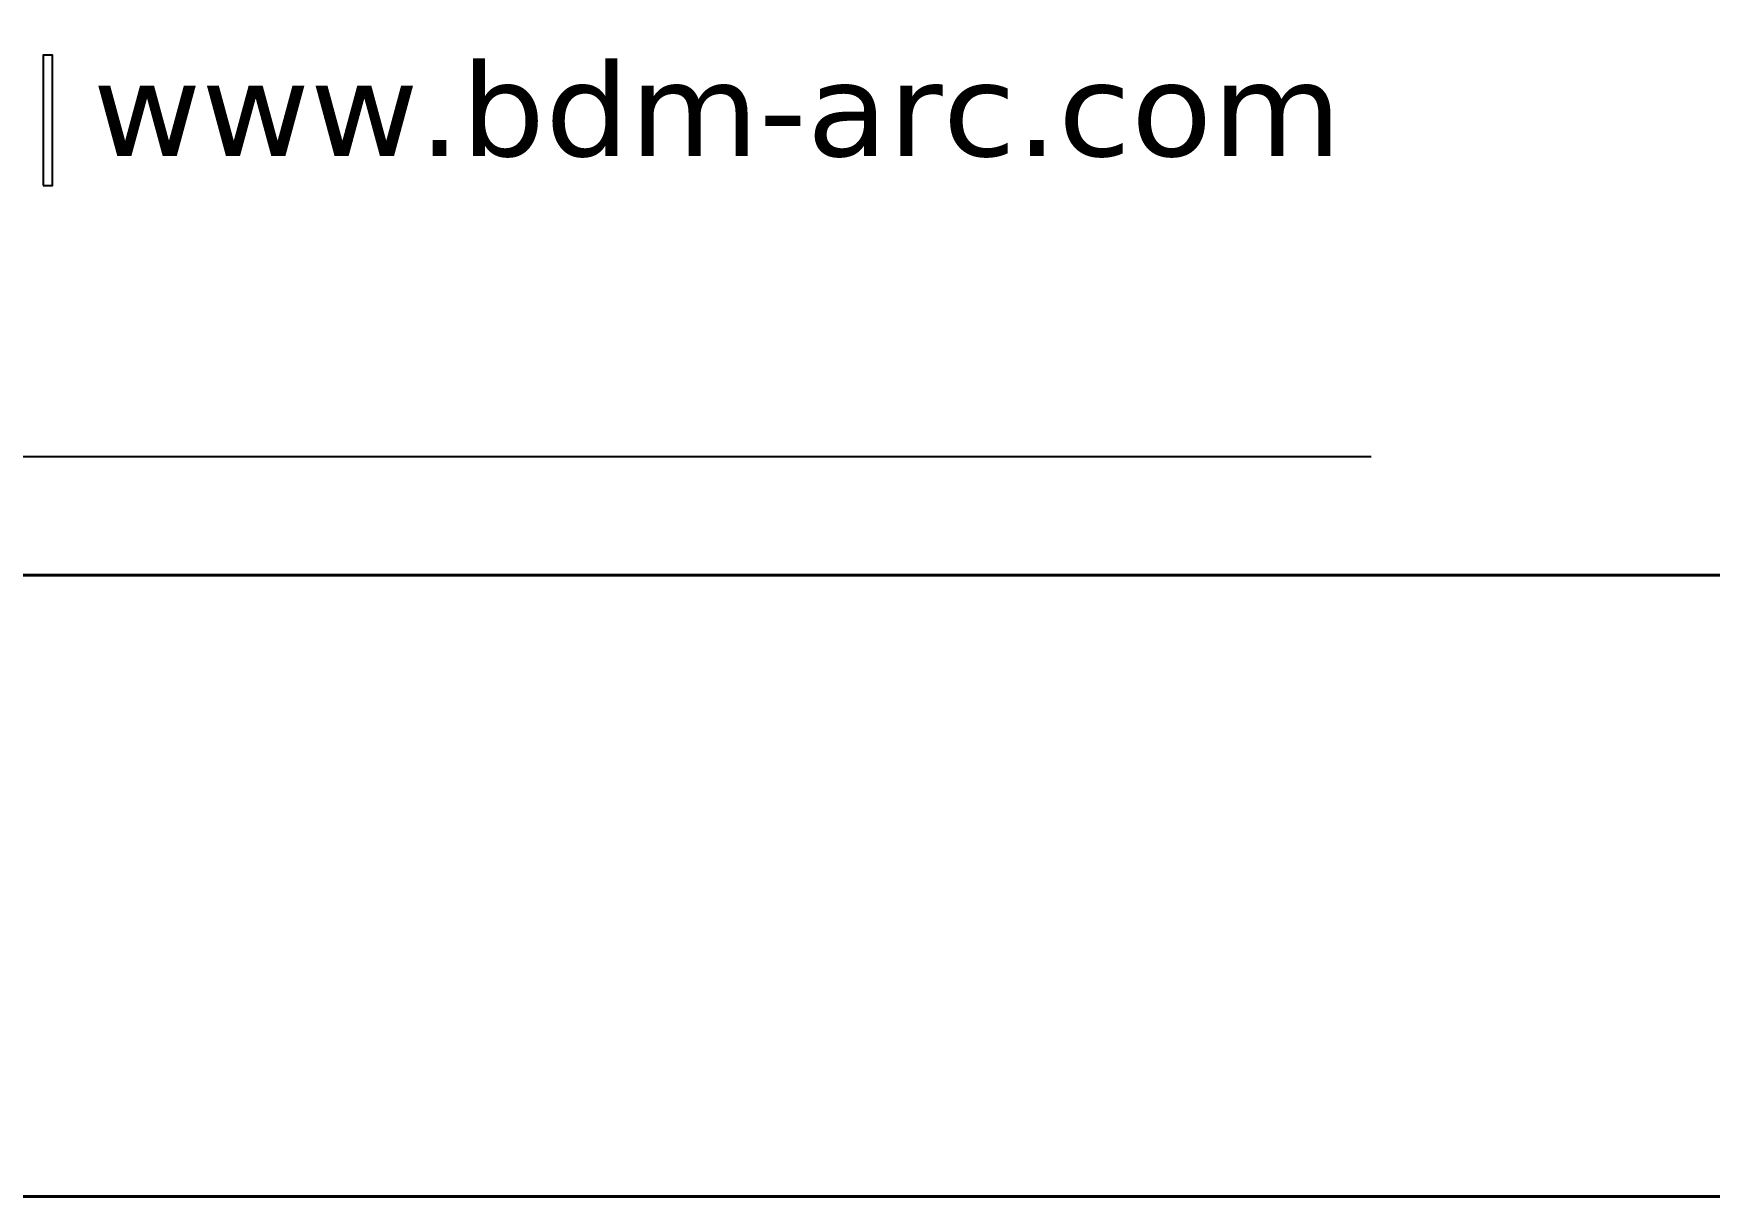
# Model space of a CAD drawing. Header units: inches. Extents: x 4017 to 5703, y -944 to 2840.
# Drawn here: x 5533.8 to 5616.5, y -944.5 to -887.1 of the extents above; entities that cross this region are included whole.
import ezdxf

# ---------------------------------------------------------------- set-up
doc = ezdxf.new("R2010")
doc.units = ezdxf.units.IN
doc.header["$MEASUREMENT"] = 0
doc.layers.add('A-dim-work', color=8, linetype='Continuous')
doc.layers.add('TEXT', color=14, linetype='Continuous')
doc.layers.add('A-VIEW-30', color=6, linetype='Continuous', lineweight=15)
doc.styles.add('Tahoma', font='tahoma.ttf')

# ---------------------------------------------------------------- blocks, each defined once
blk = doc.blocks.new('A$C70B91C7D')
at = {"layer": 'TEXT', "color": 19, "true_color": 0x311916}
blk.add_line((0, -2.2163), (4.3548, -2.2163), dxfattribs=at)
blk.add_lwpolyline([(2.2313, -1.783), (2.2465, -1.783), (2.2465, -1.5745), (2.2313, -1.5745)], close=True, dxfattribs=at)
at = {"layer": 'TEXT', "color": 19, "true_color": 0x311916, "style": 'Tahoma', "width": 1.2}
blk.add_text('www.bdm-arc.com', height=0.15, rotation=359.9999, dxfattribs=at).set_placement((2.3107, -1.7358))

msp = doc.modelspace()

# ---------------------------------------------------------------- linework, layer by layer
at = {"layer": 'A-dim-work', "color": 6, "lineweight": 40, "ltscale": 20}
msp.add_lwpolyline([(4016.52, -944.478), (4016.52, -131.978), (5702.9, -131.978), (5702.9, -944.478)], close=True, dxfattribs=at)
msp.add_lwpolyline([(5436.372, -913.808), (5702.9, -913.808)], dxfattribs=at)

# ---------------------------------------------------------------- block references
at = {"layer": 'A-VIEW-30', "lineweight": 40, "xscale": 30.87765168342476, "yscale": 30.87765168342476, "zscale": 30.87765168342476}
msp.add_blockref('A$C70B91C7D', (5465.341, -839.512), dxfattribs=at)

doc.saveas('drawing.dxf')
